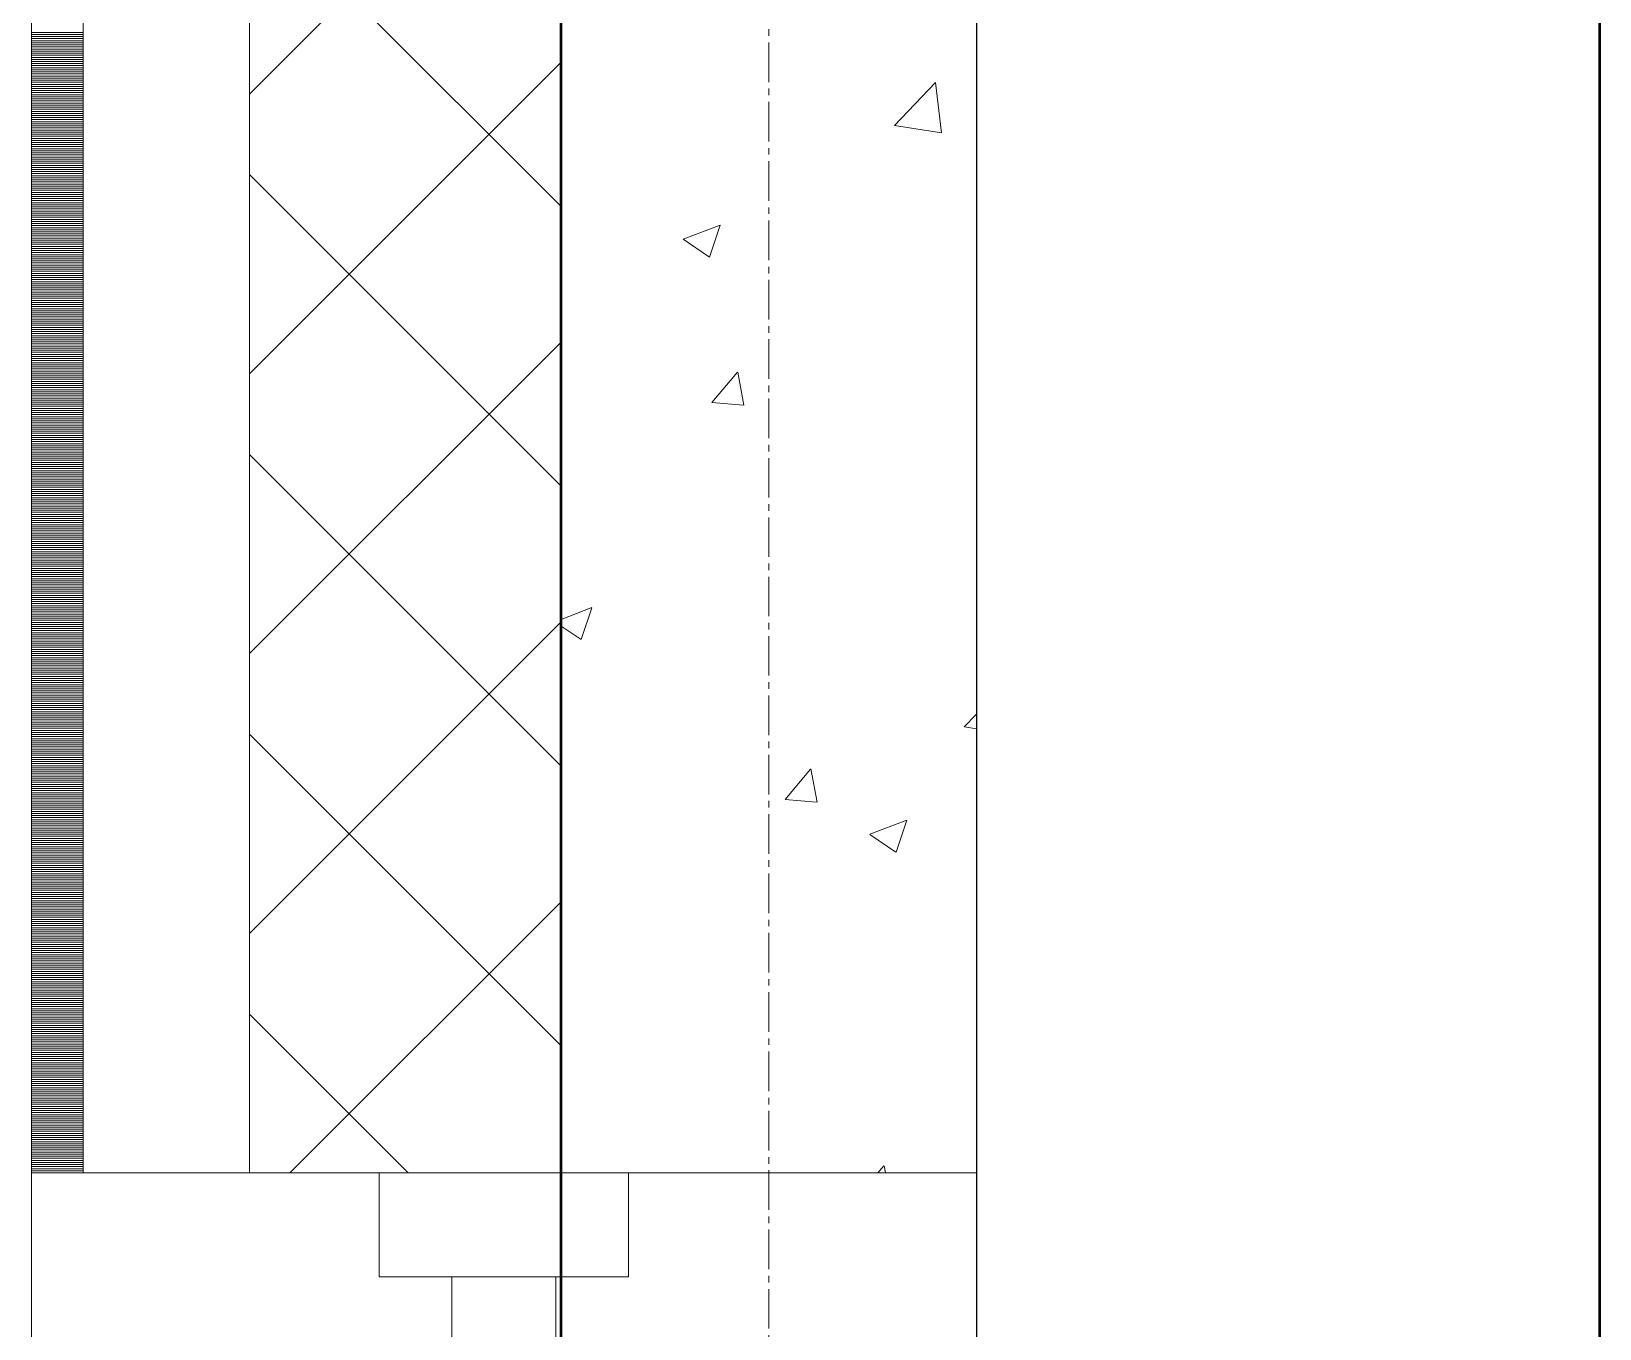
# Model space of a CAD drawing. Header units: millimetres. Extents: x -231292 to 573618, y -153144 to 564035.
# Drawn here: x 8528 to 9283, y -81020 to -80396 of the extents above; entities that cross this region are included whole.
import ezdxf

# ---------------------------------------------------------------- set-up
doc = ezdxf.new("R2010")
doc.units = ezdxf.units.MM
doc.linetypes.add('CENTER2', pattern=[28.575, 19.05, -3.175, 3.175, -3.175])
doc.layers.get('0').update_dxf_attribs({"color": 250})
for name, color, linetype, lineweight in [('A-Wall_Материал_Газоблок_Контур', 250, 'Continuous', 0), ('АР_Окна', 250, 'Continuous', 5), ('АР_Стены ПЕНОблок', 250, 'Continuous', 20), ('АР_Тонкая', 250, 'Continuous', 5), ('АР_Утеплитель', 250, 'Continuous', 0), ('АР_Штриховка', 250, 'Continuous', 0), ('РД_Оси_100', 250, 'Continuous', 0)]:
    doc.layers.add(name, color=color, linetype=linetype, lineweight=lineweight)
doc.layers.add('КР_Балки-0.5', color=60, linetype='Continuous', lineweight=50, plot=False)

# ---------------------------------------------------------------- blocks, each defined once
blk = doc.blocks.new('оси_рен')
at = {"layer": 'РД_Оси_100', "color": 251, "linetype": 'CENTER2', "true_color": 0x636466}
blk.add_line((1195652.916, 135558.25), (1195652.916, 223268.25), dxfattribs=at)

msp = doc.modelspace()

# ---------------------------------------------------------------- linework, layer by layer
at = {"lineweight": -3}
msp.add_lwpolyline([(21283.458, -80265.283), (8983.458, -80265.283), (8983.458, -98050.283), (21283.458, -98050.283)], close=True, dxfattribs=at)
at = {"layer": 'A-Wall_Материал_Газоблок_Контур', "color": 18, "linetype": 'Continuous', "lineweight": 0, "true_color": 0x000000}
for p, q in [((8528.458, -80945.283), (8528.458, -82445.283)), ((8983.458, -82445.283), (8983.458, -80945.283))]:
    msp.add_line(p, q, dxfattribs=at)
at = {"layer": 'АР_Окна', "color": 18, "linetype": 'Continuous', "lineweight": 5, "true_color": 0x000000}
for p, q in [((8528.458, -80945.283), (8528.458, -82445.283)), ((8983.458, -80945.283), (8983.458, -82445.283))]:
    msp.add_line(p, q, dxfattribs=at)
for points in [[(8815.958, -80995.283), (8815.958, -80945.283), (8695.958, -80945.283), (8695.958, -80995.283)], [(8730.958, -80995.283), (8780.958, -80995.283), (8780.958, -82395.283), (8730.958, -82395.283)]]:
    msp.add_lwpolyline(points, close=True, dxfattribs=at)
at = {"layer": 'АР_Стены ПЕНОблок', "color": 18, "linetype": 'Continuous', "lineweight": 20, "true_color": 0x000000}
for p, q in [((8783.458, -79445.283), (8783.458, -80945.283)), ((8983.458, -80945.283), (8983.458, -79445.283)), ((8783.458, -80945.283), (8983.458, -80945.283))]:
    msp.add_line(p, q, dxfattribs=at)
at = {"layer": 'АР_Тонкая', "color": 18, "linetype": 'Continuous', "lineweight": 5, "true_color": 0x000000}
for p, q in [((8528.458, -79445.283), (8528.458, -80945.283)), ((8553.458, -79445.283), (8553.458, -80945.283)), ((8553.458, -80945.283), (8553.458, -79445.283)), ((8633.458, -80945.283), (8633.458, -79445.283)), ((8528.458, -80945.283), (8553.458, -80945.283)), ((8553.458, -80945.283), (8633.458, -80945.283))]:
    msp.add_line(p, q, dxfattribs=at)
at = {"layer": 'АР_Утеплитель', "color": 18, "linetype": 'Continuous', "lineweight": 0, "true_color": 0x000000}
for p, q in [((8633.458, -79445.283), (8633.458, -80945.283)), ((8783.458, -80945.283), (8783.458, -79445.283)), ((8633.458, -80945.283), (8783.458, -80945.283))]:
    msp.add_line(p, q, dxfattribs=at)
at = {"layer": 'АР_Штриховка', "color": 18, "linetype": 'Continuous', "lineweight": 0, "true_color": 0x000000}
for p, q in [((8633.458, -80425.939), (8783.458, -80275.939)), ((8783.458, -80480.051), (8633.458, -80330.051)), ((8528.458, -80396.283), (8553.458, -80396.283)), ((8528.458, -80397.283), (8553.458, -80397.283)), ((8528.458, -80398.283), (8553.458, -80398.283)), ((8528.458, -80399.283), (8553.458, -80399.283)), ((8528.458, -80400.283), (8553.458, -80400.283)), ((8528.458, -80401.283), (8553.458, -80401.283)), ((8528.458, -80402.283), (8553.458, -80402.283)), ((8528.458, -80403.283), (8553.458, -80403.283)), ((8528.458, -80404.283), (8553.458, -80404.283)), ((8528.458, -80405.283), (8553.458, -80405.283)), ((8528.458, -80406.283), (8553.458, -80406.283)), ((8528.458, -80407.283), (8553.458, -80407.283)), ((8528.458, -80408.283), (8553.458, -80408.283)), ((8528.458, -80409.283), (8553.458, -80409.283)), ((8528.458, -80410.283), (8553.458, -80410.283)), ((8528.458, -80411.283), (8553.458, -80411.283)), ((8528.458, -80412.283), (8553.458, -80412.283)), ((8528.458, -80413.283), (8553.458, -80413.283)), ((8528.458, -80414.283), (8553.458, -80414.283)), ((8633.458, -80560.643), (8783.458, -80410.643)), ((8528.458, -80415.283), (8553.458, -80415.283)), ((8528.458, -80416.283), (8553.458, -80416.283)), ((8528.458, -80417.283), (8553.458, -80417.283)), ((8528.458, -80418.283), (8553.458, -80418.283)), ((8528.458, -80419.283), (8553.458, -80419.283)), ((8528.458, -80420.283), (8553.458, -80420.283)), ((8528.458, -80421.283), (8553.458, -80421.283)), ((8528.458, -80422.283), (8553.458, -80422.283)), ((8943.93, -80441.092), (8963.714, -80420.473)), ((8966.571, -80444.59), (8963.764, -80420.468)), ((8528.458, -80423.283), (8553.458, -80423.283)), ((8528.458, -80424.283), (8553.458, -80424.283)), ((8528.458, -80425.283), (8553.458, -80425.283)), ((8528.458, -80426.283), (8553.458, -80426.283)), ((8528.458, -80427.283), (8553.458, -80427.283)), ((8528.458, -80428.283), (8553.458, -80428.283)), ((8528.458, -80429.283), (8553.458, -80429.283)), ((8528.458, -80430.283), (8553.458, -80430.283)), ((8528.458, -80431.283), (8553.458, -80431.283)), ((8528.458, -80432.283), (8553.458, -80432.283)), ((8528.458, -80433.283), (8553.458, -80433.283)), ((8528.458, -80434.283), (8553.458, -80434.283)), ((8528.458, -80435.283), (8553.458, -80435.283)), ((8528.458, -80436.283), (8553.458, -80436.283)), ((8528.458, -80437.283), (8553.458, -80437.283)), ((8528.458, -80438.283), (8553.458, -80438.283)), ((8528.458, -80439.283), (8553.458, -80439.283)), ((8528.458, -80440.283), (8553.458, -80440.283)), ((8528.458, -80441.283), (8553.458, -80441.283)), ((8528.458, -80442.283), (8553.458, -80442.283)), ((8528.458, -80443.283), (8553.458, -80443.283)), ((8528.458, -80444.283), (8553.458, -80444.283)), ((8943.968, -80441.171), (8966.557, -80444.675)), ((8528.458, -80445.283), (8553.458, -80445.283)), ((8528.458, -80446.283), (8553.458, -80446.283)), ((8528.458, -80447.283), (8553.458, -80447.283)), ((8528.458, -80448.283), (8553.458, -80448.283)), ((8528.458, -80449.283), (8553.458, -80449.283)), ((8528.458, -80450.283), (8553.458, -80450.283)), ((8528.458, -80451.283), (8553.458, -80451.283)), ((8528.458, -80452.283), (8553.458, -80452.283)), ((8528.458, -80453.283), (8553.458, -80453.283)), ((8528.458, -80454.283), (8553.458, -80454.283)), ((8528.458, -80455.283), (8553.458, -80455.283)), ((8528.458, -80456.283), (8553.458, -80456.283)), ((8528.458, -80457.283), (8553.458, -80457.283)), ((8528.458, -80458.283), (8553.458, -80458.283)), ((8528.458, -80459.283), (8553.458, -80459.283)), ((8528.458, -80460.283), (8553.458, -80460.283)), ((8528.458, -80461.283), (8553.458, -80461.283)), ((8528.458, -80462.283), (8553.458, -80462.283)), ((8528.458, -80463.283), (8553.458, -80463.283)), ((8528.458, -80464.283), (8553.458, -80464.283)), ((8528.458, -80465.283), (8553.458, -80465.283)), ((8528.458, -80466.283), (8553.458, -80466.283)), ((8528.458, -80467.283), (8553.458, -80467.283)), ((8783.458, -80614.755), (8633.458, -80464.755)), ((8528.458, -80468.283), (8553.458, -80468.283)), ((8528.458, -80469.283), (8553.458, -80469.283)), ((8528.458, -80470.283), (8553.458, -80470.283)), ((8528.458, -80471.283), (8553.458, -80471.283)), ((8528.458, -80472.283), (8553.458, -80472.283)), ((8528.458, -80473.283), (8553.458, -80473.283)), ((8528.458, -80474.283), (8553.458, -80474.283)), ((8528.458, -80475.283), (8553.458, -80475.283)), ((8528.458, -80476.283), (8553.458, -80476.283)), ((8528.458, -80477.283), (8553.458, -80477.283)), ((8528.458, -80478.283), (8553.458, -80478.283)), ((8528.458, -80479.283), (8553.458, -80479.283)), ((8528.458, -80480.283), (8553.458, -80480.283)), ((8528.458, -80481.283), (8553.458, -80481.283)), ((8528.458, -80482.283), (8553.458, -80482.283)), ((8528.458, -80483.283), (8553.458, -80483.283)), ((8528.458, -80484.283), (8553.458, -80484.283)), ((8528.458, -80485.283), (8553.458, -80485.283)), ((8528.458, -80486.283), (8553.458, -80486.283)), ((8528.458, -80487.283), (8553.458, -80487.283)), ((8528.458, -80488.283), (8553.458, -80488.283)), ((8528.458, -80489.283), (8553.458, -80489.283)), ((8528.458, -80490.283), (8553.458, -80490.283)), ((8842.286, -80495.837), (8860.071, -80489.01)), ((8854.904, -80504.414), (8860.055, -80489.065)), ((8528.458, -80491.283), (8553.458, -80491.283)), ((8528.458, -80492.283), (8553.458, -80492.283)), ((8528.458, -80493.283), (8553.458, -80493.283)), ((8528.458, -80494.283), (8553.458, -80494.283)), ((8528.458, -80495.283), (8553.458, -80495.283)), ((8528.458, -80496.283), (8553.458, -80496.283)), ((8528.458, -80497.283), (8553.458, -80497.283)), ((8842.262, -80495.89), (8854.897, -80504.412)), ((8528.458, -80498.283), (8553.458, -80498.283)), ((8528.458, -80499.283), (8553.458, -80499.283)), ((8528.458, -80500.283), (8553.458, -80500.283)), ((8528.458, -80501.283), (8553.458, -80501.283)), ((8528.458, -80502.283), (8553.458, -80502.283)), ((8528.458, -80503.283), (8553.458, -80503.283)), ((8528.458, -80504.283), (8553.458, -80504.283)), ((8528.458, -80505.283), (8553.458, -80505.283)), ((8528.458, -80506.283), (8553.458, -80506.283)), ((8528.458, -80507.283), (8553.458, -80507.283)), ((8528.458, -80508.283), (8553.458, -80508.283)), ((8528.458, -80509.283), (8553.458, -80509.283)), ((8528.458, -80510.283), (8553.458, -80510.283)), ((8528.458, -80511.283), (8553.458, -80511.283)), ((8528.458, -80512.283), (8553.458, -80512.283)), ((8528.458, -80513.283), (8553.458, -80513.283)), ((8528.458, -80514.283), (8553.458, -80514.283)), ((8528.458, -80515.283), (8553.458, -80515.283)), ((8528.458, -80516.283), (8553.458, -80516.283)), ((8528.458, -80517.283), (8553.458, -80517.283)), ((8528.458, -80518.283), (8553.458, -80518.283)), ((8528.458, -80519.283), (8553.458, -80519.283)), ((8528.458, -80520.283), (8553.458, -80520.283)), ((8528.458, -80521.283), (8553.458, -80521.283)), ((8528.458, -80522.283), (8553.458, -80522.283)), ((8528.458, -80523.283), (8553.458, -80523.283)), ((8528.458, -80524.283), (8553.458, -80524.283)), ((8528.458, -80525.283), (8553.458, -80525.283)), ((8528.458, -80526.283), (8553.458, -80526.283)), ((8528.458, -80527.283), (8553.458, -80527.283)), ((8528.458, -80528.283), (8553.458, -80528.283)), ((8528.458, -80529.283), (8553.458, -80529.283)), ((8528.458, -80530.283), (8553.458, -80530.283)), ((8528.458, -80531.283), (8553.458, -80531.283)), ((8528.458, -80532.283), (8553.458, -80532.283)), ((8528.458, -80533.283), (8553.458, -80533.283)), ((8528.458, -80534.283), (8553.458, -80534.283)), ((8528.458, -80535.283), (8553.458, -80535.283)), ((8528.458, -80536.283), (8553.458, -80536.283)), ((8528.458, -80537.283), (8553.458, -80537.283)), ((8528.458, -80538.283), (8553.458, -80538.283)), ((8528.458, -80539.283), (8553.458, -80539.283)), ((8528.458, -80540.283), (8553.458, -80540.283)), ((8528.458, -80541.283), (8553.458, -80541.283)), ((8528.458, -80542.283), (8553.458, -80542.283)), ((8528.458, -80543.283), (8553.458, -80543.283)), ((8528.458, -80544.283), (8553.458, -80544.283)), ((8528.458, -80545.283), (8553.458, -80545.283)), ((8528.458, -80546.283), (8553.458, -80546.283)), ((8528.458, -80547.283), (8553.458, -80547.283)), ((8528.458, -80548.283), (8553.458, -80548.283)), ((8528.458, -80549.283), (8553.458, -80549.283)), ((8528.458, -80550.283), (8553.458, -80550.283)), ((8633.458, -80695.347), (8783.458, -80545.347)), ((8528.458, -80551.283), (8553.458, -80551.283)), ((8528.458, -80552.283), (8553.458, -80552.283)), ((8528.458, -80553.283), (8553.458, -80553.283)), ((8528.458, -80554.283), (8553.458, -80554.283)), ((8528.458, -80555.283), (8553.458, -80555.283)), ((8528.458, -80556.283), (8553.458, -80556.283)), ((8528.458, -80557.283), (8553.458, -80557.283)), ((8528.458, -80558.283), (8553.458, -80558.283)), ((8528.458, -80559.283), (8553.458, -80559.283)), ((8528.458, -80560.283), (8553.458, -80560.283)), ((8528.458, -80561.283), (8553.458, -80561.283)), ((8528.458, -80562.283), (8553.458, -80562.283)), ((8528.458, -80563.283), (8553.458, -80563.283)), ((8528.458, -80564.283), (8553.458, -80564.283)), ((8528.458, -80565.283), (8553.458, -80565.283)), ((8856.082, -80574.438), (8868.327, -80559.845)), ((8871.459, -80575.731), (8868.522, -80559.81)), ((8528.458, -80566.283), (8553.458, -80566.283)), ((8528.458, -80567.283), (8553.458, -80567.283)), ((8528.458, -80568.283), (8553.458, -80568.283)), ((8528.458, -80569.283), (8553.458, -80569.283)), ((8528.458, -80570.283), (8553.458, -80570.283)), ((8528.458, -80571.283), (8553.458, -80571.283)), ((8528.458, -80572.283), (8553.458, -80572.283)), ((8528.458, -80573.283), (8553.458, -80573.283)), ((8528.458, -80574.283), (8553.458, -80574.283)), ((8528.458, -80575.283), (8553.458, -80575.283)), ((8528.458, -80576.283), (8553.458, -80576.283)), ((8528.458, -80577.283), (8553.458, -80577.283)), ((8528.458, -80578.283), (8553.458, -80578.283)), ((8528.458, -80579.283), (8553.458, -80579.283)), ((8528.458, -80580.283), (8553.458, -80580.283)), ((8856.082, -80574.439), (8871.264, -80575.767)), ((8528.458, -80581.283), (8553.458, -80581.283)), ((8528.458, -80582.283), (8553.458, -80582.283)), ((8528.458, -80583.283), (8553.458, -80583.283)), ((8528.458, -80584.283), (8553.458, -80584.283)), ((8528.458, -80585.283), (8553.458, -80585.283)), ((8528.458, -80586.283), (8553.458, -80586.283)), ((8528.458, -80587.283), (8553.458, -80587.283)), ((8528.458, -80588.283), (8553.458, -80588.283)), ((8528.458, -80589.283), (8553.458, -80589.283)), ((8528.458, -80590.283), (8553.458, -80590.283)), ((8528.458, -80591.283), (8553.458, -80591.283)), ((8528.458, -80592.283), (8553.458, -80592.283)), ((8528.458, -80593.283), (8553.458, -80593.283)), ((8528.458, -80594.283), (8553.458, -80594.283)), ((8528.458, -80595.283), (8553.458, -80595.283)), ((8528.458, -80596.283), (8553.458, -80596.283)), ((8528.458, -80597.283), (8553.458, -80597.283)), ((8528.458, -80598.283), (8553.458, -80598.283)), ((8528.458, -80599.283), (8553.458, -80599.283)), ((8528.458, -80600.283), (8553.458, -80600.283)), ((8528.458, -80601.283), (8553.458, -80601.283)), ((8528.458, -80602.283), (8553.458, -80602.283)), ((8528.458, -80603.283), (8553.458, -80603.283)), ((8783.458, -80749.459), (8633.458, -80599.459)), ((8528.458, -80604.283), (8553.458, -80604.283)), ((8528.458, -80605.283), (8553.458, -80605.283)), ((8528.458, -80606.283), (8553.458, -80606.283)), ((8528.458, -80607.283), (8553.458, -80607.283)), ((8528.458, -80608.283), (8553.458, -80608.283)), ((8528.458, -80609.283), (8553.458, -80609.283)), ((8528.458, -80610.283), (8553.458, -80610.283)), ((8528.458, -80611.283), (8553.458, -80611.283)), ((8528.458, -80612.283), (8553.458, -80612.283)), ((8528.458, -80613.283), (8553.458, -80613.283)), ((8528.458, -80614.283), (8553.458, -80614.283)), ((8528.458, -80615.283), (8553.458, -80615.283)), ((8528.458, -80616.283), (8553.458, -80616.283)), ((8528.458, -80617.283), (8553.458, -80617.283)), ((8528.458, -80618.283), (8553.458, -80618.283)), ((8528.458, -80619.283), (8553.458, -80619.283)), ((8528.458, -80620.283), (8553.458, -80620.283)), ((8528.458, -80621.283), (8553.458, -80621.283)), ((8528.458, -80622.283), (8553.458, -80622.283)), ((8528.458, -80623.283), (8553.458, -80623.283)), ((8528.458, -80624.283), (8553.458, -80624.283)), ((8528.458, -80625.283), (8553.458, -80625.283)), ((8528.458, -80626.283), (8553.458, -80626.283)), ((8528.458, -80627.283), (8553.458, -80627.283)), ((8528.458, -80628.283), (8553.458, -80628.283)), ((8528.458, -80629.283), (8553.458, -80629.283)), ((8528.458, -80630.283), (8553.458, -80630.283)), ((8528.458, -80631.283), (8553.458, -80631.283)), ((8528.458, -80632.283), (8553.458, -80632.283)), ((8528.458, -80633.283), (8553.458, -80633.283)), ((8528.458, -80634.283), (8553.458, -80634.283)), ((8528.458, -80635.283), (8553.458, -80635.283)), ((8528.458, -80636.283), (8553.458, -80636.283)), ((8528.458, -80637.283), (8553.458, -80637.283)), ((8528.458, -80638.283), (8553.458, -80638.283)), ((8528.458, -80639.283), (8553.458, -80639.283)), ((8528.458, -80640.283), (8553.458, -80640.283)), ((8528.458, -80641.283), (8553.458, -80641.283)), ((8528.458, -80642.283), (8553.458, -80642.283)), ((8528.458, -80643.283), (8553.458, -80643.283)), ((8528.458, -80644.283), (8553.458, -80644.283)), ((8528.458, -80645.283), (8553.458, -80645.283)), ((8528.458, -80646.283), (8553.458, -80646.283)), ((8528.458, -80647.283), (8553.458, -80647.283)), ((8528.458, -80648.283), (8553.458, -80648.283)), ((8528.458, -80649.283), (8553.458, -80649.283)), ((8528.458, -80650.283), (8553.458, -80650.283)), ((8528.458, -80651.283), (8553.458, -80651.283)), ((8528.458, -80652.283), (8553.458, -80652.283)), ((8528.458, -80653.283), (8553.458, -80653.283)), ((8528.458, -80654.283), (8553.458, -80654.283)), ((8528.458, -80655.283), (8553.458, -80655.283)), ((8528.458, -80656.283), (8553.458, -80656.283)), ((8528.458, -80657.283), (8553.458, -80657.283)), ((8528.458, -80658.283), (8553.458, -80658.283)), ((8528.458, -80659.283), (8553.458, -80659.283)), ((8528.458, -80660.283), (8553.458, -80660.283)), ((8528.458, -80661.283), (8553.458, -80661.283)), ((8528.458, -80662.283), (8553.458, -80662.283)), ((8528.458, -80663.283), (8553.458, -80663.283)), ((8528.458, -80664.283), (8553.458, -80664.283)), ((8528.458, -80665.283), (8553.458, -80665.283)), ((8528.458, -80666.283), (8553.458, -80666.283)), ((8528.458, -80667.283), (8553.458, -80667.283)), ((8528.458, -80668.283), (8553.458, -80668.283)), ((8528.458, -80669.283), (8553.458, -80669.283)), ((8528.458, -80670.283), (8553.458, -80670.283)), ((8528.458, -80671.283), (8553.458, -80671.283)), ((8528.458, -80672.283), (8553.458, -80672.283)), ((8528.458, -80673.283), (8553.458, -80673.283)), ((8528.458, -80674.283), (8553.458, -80674.283)), ((8528.458, -80675.283), (8553.458, -80675.283)), ((8528.458, -80676.283), (8553.458, -80676.283)), ((8528.458, -80677.283), (8553.458, -80677.283)), ((8528.458, -80678.283), (8553.458, -80678.283)), ((8528.458, -80679.283), (8553.458, -80679.283)), ((8783.458, -80678.884), (8798.269, -80673.198)), ((8793.102, -80688.602), (8798.253, -80673.253)), ((8528.458, -80680.283), (8553.458, -80680.283)), ((8528.458, -80681.283), (8553.458, -80681.283)), ((8528.458, -80682.283), (8553.458, -80682.283)), ((8528.458, -80683.283), (8553.458, -80683.283)), ((8528.458, -80684.283), (8553.458, -80684.283)), ((8528.458, -80685.283), (8553.458, -80685.283)), ((8528.458, -80686.283), (8553.458, -80686.283)), ((8633.458, -80830.051), (8783.458, -80680.051)), ((8783.458, -80682.1), (8793.095, -80688.6)), ((8528.458, -80687.283), (8553.458, -80687.283)), ((8528.458, -80688.283), (8553.458, -80688.283)), ((8528.458, -80689.283), (8553.458, -80689.283)), ((8528.458, -80690.283), (8553.458, -80690.283)), ((8528.458, -80691.283), (8553.458, -80691.283)), ((8528.458, -80692.283), (8553.458, -80692.283)), ((8528.458, -80693.283), (8553.458, -80693.283)), ((8528.458, -80694.283), (8553.458, -80694.283)), ((8528.458, -80695.283), (8553.458, -80695.283)), ((8528.458, -80696.283), (8553.458, -80696.283)), ((8528.458, -80697.283), (8553.458, -80697.283)), ((8528.458, -80698.283), (8553.458, -80698.283)), ((8528.458, -80699.283), (8553.458, -80699.283)), ((8528.458, -80700.283), (8553.458, -80700.283)), ((8528.458, -80701.283), (8553.458, -80701.283)), ((8528.458, -80702.283), (8553.458, -80702.283)), ((8528.458, -80703.283), (8553.458, -80703.283)), ((8528.458, -80704.283), (8553.458, -80704.283)), ((8528.458, -80705.283), (8553.458, -80705.283)), ((8528.458, -80706.283), (8553.458, -80706.283)), ((8528.458, -80707.283), (8553.458, -80707.283)), ((8528.458, -80708.283), (8553.458, -80708.283)), ((8528.458, -80709.283), (8553.458, -80709.283)), ((8528.458, -80710.283), (8553.458, -80710.283)), ((8528.458, -80711.283), (8553.458, -80711.283)), ((8528.458, -80712.283), (8553.458, -80712.283)), ((8528.458, -80713.283), (8553.458, -80713.283)), ((8528.458, -80714.283), (8553.458, -80714.283)), ((8528.458, -80715.283), (8553.458, -80715.283)), ((8528.458, -80716.283), (8553.458, -80716.283)), ((8528.458, -80717.283), (8553.458, -80717.283)), ((8528.458, -80718.283), (8553.458, -80718.283)), ((8528.458, -80719.283), (8553.458, -80719.283)), ((8528.458, -80720.283), (8553.458, -80720.283)), ((8528.458, -80721.283), (8553.458, -80721.283)), ((8528.458, -80722.283), (8553.458, -80722.283)), ((8528.458, -80723.283), (8553.458, -80723.283)), ((8528.458, -80724.283), (8553.458, -80724.283)), ((8977.605, -80730.561), (8983.458, -80724.461)), ((8528.458, -80725.283), (8553.458, -80725.283)), ((8528.458, -80726.283), (8553.458, -80726.283)), ((8528.458, -80727.283), (8553.458, -80727.283)), ((8528.458, -80728.283), (8553.458, -80728.283)), ((8528.458, -80729.283), (8553.458, -80729.283)), ((8528.458, -80730.283), (8553.458, -80730.283)), ((8528.458, -80731.283), (8553.458, -80731.283)), ((8977.642, -80730.639), (8983.458, -80731.541)), ((8528.458, -80732.283), (8553.458, -80732.283)), ((8528.458, -80733.283), (8553.458, -80733.283)), ((8528.458, -80734.283), (8553.458, -80734.283)), ((8528.458, -80735.283), (8553.458, -80735.283)), ((8528.458, -80736.283), (8553.458, -80736.283)), ((8528.458, -80737.283), (8553.458, -80737.283)), ((8528.458, -80738.283), (8553.458, -80738.283)), ((8528.458, -80739.283), (8553.458, -80739.283)), ((8783.458, -80884.162), (8633.458, -80734.162)), ((8528.458, -80740.283), (8553.458, -80740.283)), ((8528.458, -80741.283), (8553.458, -80741.283)), ((8528.458, -80742.283), (8553.458, -80742.283)), ((8528.458, -80743.283), (8553.458, -80743.283)), ((8528.458, -80744.283), (8553.458, -80744.283)), ((8528.458, -80745.283), (8553.458, -80745.283)), ((8528.458, -80746.283), (8553.458, -80746.283)), ((8528.458, -80747.283), (8553.458, -80747.283)), ((8528.458, -80748.283), (8553.458, -80748.283)), ((8528.458, -80749.283), (8553.458, -80749.283)), ((8528.458, -80750.283), (8553.458, -80750.283)), ((8528.458, -80751.283), (8553.458, -80751.283)), ((8528.458, -80752.283), (8553.458, -80752.283)), ((8528.458, -80753.283), (8553.458, -80753.283)), ((8528.458, -80754.283), (8553.458, -80754.283)), ((8891.325, -80765.495), (8903.57, -80750.902)), ((8906.702, -80766.788), (8903.765, -80750.867)), ((8528.458, -80755.283), (8553.458, -80755.283)), ((8528.458, -80756.283), (8553.458, -80756.283)), ((8528.458, -80757.283), (8553.458, -80757.283)), ((8528.458, -80758.283), (8553.458, -80758.283)), ((8528.458, -80759.283), (8553.458, -80759.283)), ((8528.458, -80760.283), (8553.458, -80760.283)), ((8528.458, -80761.283), (8553.458, -80761.283)), ((8528.458, -80762.283), (8553.458, -80762.283)), ((8528.458, -80763.283), (8553.458, -80763.283)), ((8528.458, -80764.283), (8553.458, -80764.283)), ((8528.458, -80765.283), (8553.458, -80765.283)), ((8528.458, -80766.283), (8553.458, -80766.283)), ((8528.458, -80767.283), (8553.458, -80767.283)), ((8528.458, -80768.283), (8553.458, -80768.283)), ((8528.458, -80769.283), (8553.458, -80769.283)), ((8891.325, -80765.496), (8906.507, -80766.824)), ((8528.458, -80770.283), (8553.458, -80770.283)), ((8528.458, -80771.283), (8553.458, -80771.283)), ((8528.458, -80772.283), (8553.458, -80772.283)), ((8528.458, -80773.283), (8553.458, -80773.283)), ((8528.458, -80774.283), (8553.458, -80774.283)), ((8528.458, -80775.283), (8553.458, -80775.283)), ((8528.458, -80776.283), (8553.458, -80776.283)), ((8528.458, -80777.283), (8553.458, -80777.283)), ((8932.099, -80782.29), (8949.883, -80775.464)), ((8944.717, -80790.868), (8949.867, -80775.519)), ((8528.458, -80778.283), (8553.458, -80778.283)), ((8528.458, -80779.283), (8553.458, -80779.283)), ((8528.458, -80780.283), (8553.458, -80780.283)), ((8528.458, -80781.283), (8553.458, -80781.283)), ((8528.458, -80782.283), (8553.458, -80782.283)), ((8528.458, -80783.283), (8553.458, -80783.283)), ((8528.458, -80784.283), (8553.458, -80784.283)), ((8932.075, -80782.343), (8944.709, -80790.865)), ((8528.458, -80785.283), (8553.458, -80785.283)), ((8528.458, -80786.283), (8553.458, -80786.283)), ((8528.458, -80787.283), (8553.458, -80787.283)), ((8528.458, -80788.283), (8553.458, -80788.283)), ((8528.458, -80789.283), (8553.458, -80789.283)), ((8528.458, -80790.283), (8553.458, -80790.283)), ((8528.458, -80791.283), (8553.458, -80791.283)), ((8528.458, -80792.283), (8553.458, -80792.283)), ((8528.458, -80793.283), (8553.458, -80793.283)), ((8528.458, -80794.283), (8553.458, -80794.283)), ((8528.458, -80795.283), (8553.458, -80795.283)), ((8528.458, -80796.283), (8553.458, -80796.283)), ((8528.458, -80797.283), (8553.458, -80797.283)), ((8528.458, -80798.283), (8553.458, -80798.283)), ((8528.458, -80799.283), (8553.458, -80799.283)), ((8528.458, -80800.283), (8553.458, -80800.283)), ((8528.458, -80801.283), (8553.458, -80801.283)), ((8528.458, -80802.283), (8553.458, -80802.283)), ((8528.458, -80803.283), (8553.458, -80803.283)), ((8528.458, -80804.283), (8553.458, -80804.283)), ((8528.458, -80805.283), (8553.458, -80805.283)), ((8528.458, -80806.283), (8553.458, -80806.283)), ((8528.458, -80807.283), (8553.458, -80807.283)), ((8528.458, -80808.283), (8553.458, -80808.283)), ((8528.458, -80809.283), (8553.458, -80809.283)), ((8528.458, -80810.283), (8553.458, -80810.283)), ((8528.458, -80811.283), (8553.458, -80811.283)), ((8528.458, -80812.283), (8553.458, -80812.283)), ((8528.458, -80813.283), (8553.458, -80813.283)), ((8528.458, -80814.283), (8553.458, -80814.283)), ((8652.93, -80945.283), (8783.458, -80814.755)), ((8528.458, -80815.283), (8553.458, -80815.283)), ((8528.458, -80816.283), (8553.458, -80816.283)), ((8528.458, -80817.283), (8553.458, -80817.283)), ((8528.458, -80818.283), (8553.458, -80818.283)), ((8528.458, -80819.283), (8553.458, -80819.283)), ((8528.458, -80820.283), (8553.458, -80820.283)), ((8528.458, -80821.283), (8553.458, -80821.283)), ((8528.458, -80822.283), (8553.458, -80822.283)), ((8528.458, -80823.283), (8553.458, -80823.283)), ((8528.458, -80824.283), (8553.458, -80824.283)), ((8528.458, -80825.283), (8553.458, -80825.283)), ((8528.458, -80826.283), (8553.458, -80826.283)), ((8528.458, -80827.283), (8553.458, -80827.283)), ((8528.458, -80828.283), (8553.458, -80828.283)), ((8528.458, -80829.283), (8553.458, -80829.283)), ((8528.458, -80830.283), (8553.458, -80830.283)), ((8528.458, -80831.283), (8553.458, -80831.283)), ((8528.458, -80832.283), (8553.458, -80832.283)), ((8528.458, -80833.283), (8553.458, -80833.283)), ((8528.458, -80834.283), (8553.458, -80834.283)), ((8528.458, -80835.283), (8553.458, -80835.283)), ((8528.458, -80836.283), (8553.458, -80836.283)), ((8528.458, -80837.283), (8553.458, -80837.283)), ((8528.458, -80838.283), (8553.458, -80838.283)), ((8528.458, -80839.283), (8553.458, -80839.283)), ((8528.458, -80840.283), (8553.458, -80840.283)), ((8528.458, -80841.283), (8553.458, -80841.283)), ((8528.458, -80842.283), (8553.458, -80842.283)), ((8528.458, -80843.283), (8553.458, -80843.283)), ((8528.458, -80844.283), (8553.458, -80844.283)), ((8528.458, -80845.283), (8553.458, -80845.283)), ((8528.458, -80846.283), (8553.458, -80846.283)), ((8528.458, -80847.283), (8553.458, -80847.283)), ((8528.458, -80848.283), (8553.458, -80848.283)), ((8528.458, -80849.283), (8553.458, -80849.283)), ((8528.458, -80850.283), (8553.458, -80850.283)), ((8528.458, -80851.283), (8553.458, -80851.283)), ((8528.458, -80852.283), (8553.458, -80852.283)), ((8528.458, -80853.283), (8553.458, -80853.283)), ((8528.458, -80854.283), (8553.458, -80854.283)), ((8528.458, -80855.283), (8553.458, -80855.283)), ((8528.458, -80856.283), (8553.458, -80856.283)), ((8528.458, -80857.283), (8553.458, -80857.283)), ((8528.458, -80858.283), (8553.458, -80858.283)), ((8528.458, -80859.283), (8553.458, -80859.283)), ((8528.458, -80860.283), (8553.458, -80860.283)), ((8528.458, -80861.283), (8553.458, -80861.283)), ((8528.458, -80862.283), (8553.458, -80862.283)), ((8528.458, -80863.283), (8553.458, -80863.283)), ((8528.458, -80864.283), (8553.458, -80864.283)), ((8528.458, -80865.283), (8553.458, -80865.283)), ((8528.458, -80866.283), (8553.458, -80866.283)), ((8528.458, -80867.283), (8553.458, -80867.283)), ((8528.458, -80868.283), (8553.458, -80868.283)), ((8528.458, -80869.283), (8553.458, -80869.283)), ((8528.458, -80870.283), (8553.458, -80870.283)), ((8528.458, -80871.283), (8553.458, -80871.283)), ((8528.458, -80872.283), (8553.458, -80872.283)), ((8528.458, -80873.283), (8553.458, -80873.283)), ((8528.458, -80874.283), (8553.458, -80874.283)), ((8528.458, -80875.283), (8553.458, -80875.283)), ((8709.875, -80945.283), (8633.458, -80868.866)), ((8528.458, -80876.283), (8553.458, -80876.283)), ((8528.458, -80877.283), (8553.458, -80877.283)), ((8528.458, -80878.283), (8553.458, -80878.283)), ((8528.458, -80879.283), (8553.458, -80879.283)), ((8528.458, -80880.283), (8553.458, -80880.283)), ((8528.458, -80881.283), (8553.458, -80881.283)), ((8528.458, -80882.283), (8553.458, -80882.283)), ((8528.458, -80883.283), (8553.458, -80883.283)), ((8528.458, -80884.283), (8553.458, -80884.283)), ((8528.458, -80885.283), (8553.458, -80885.283)), ((8528.458, -80886.283), (8553.458, -80886.283)), ((8528.458, -80887.283), (8553.458, -80887.283)), ((8528.458, -80888.283), (8553.458, -80888.283)), ((8528.458, -80889.283), (8553.458, -80889.283)), ((8528.458, -80890.283), (8553.458, -80890.283)), ((8528.458, -80891.283), (8553.458, -80891.283)), ((8528.458, -80892.283), (8553.458, -80892.283)), ((8528.458, -80893.283), (8553.458, -80893.283)), ((8528.458, -80894.283), (8553.458, -80894.283)), ((8528.458, -80895.283), (8553.458, -80895.283)), ((8528.458, -80896.283), (8553.458, -80896.283)), ((8528.458, -80897.283), (8553.458, -80897.283)), ((8528.458, -80898.283), (8553.458, -80898.283)), ((8528.458, -80899.283), (8553.458, -80899.283)), ((8528.458, -80900.283), (8553.458, -80900.283)), ((8528.458, -80901.283), (8553.458, -80901.283)), ((8528.458, -80902.283), (8553.458, -80902.283)), ((8528.458, -80903.283), (8553.458, -80903.283)), ((8528.458, -80904.283), (8553.458, -80904.283)), ((8528.458, -80905.283), (8553.458, -80905.283)), ((8528.458, -80906.283), (8553.458, -80906.283)), ((8528.458, -80907.283), (8553.458, -80907.283)), ((8528.458, -80908.283), (8553.458, -80908.283)), ((8528.458, -80909.283), (8553.458, -80909.283)), ((8528.458, -80910.283), (8553.458, -80910.283)), ((8528.458, -80911.283), (8553.458, -80911.283)), ((8528.458, -80912.283), (8553.458, -80912.283)), ((8528.458, -80913.283), (8553.458, -80913.283)), ((8528.458, -80914.283), (8553.458, -80914.283)), ((8528.458, -80915.283), (8553.458, -80915.283)), ((8528.458, -80916.283), (8553.458, -80916.283)), ((8528.458, -80917.283), (8553.458, -80917.283)), ((8528.458, -80918.283), (8553.458, -80918.283)), ((8528.458, -80919.283), (8553.458, -80919.283)), ((8528.458, -80920.283), (8553.458, -80920.283)), ((8528.458, -80921.283), (8553.458, -80921.283)), ((8528.458, -80922.283), (8553.458, -80922.283)), ((8528.458, -80923.283), (8553.458, -80923.283)), ((8528.458, -80924.283), (8553.458, -80924.283)), ((8528.458, -80925.283), (8553.458, -80925.283)), ((8528.458, -80926.283), (8553.458, -80926.283)), ((8528.458, -80927.283), (8553.458, -80927.283)), ((8528.458, -80928.283), (8553.458, -80928.283)), ((8528.458, -80929.283), (8553.458, -80929.283)), ((8528.458, -80930.283), (8553.458, -80930.283)), ((8528.458, -80931.283), (8553.458, -80931.283)), ((8528.458, -80932.283), (8553.458, -80932.283)), ((8528.458, -80933.283), (8553.458, -80933.283)), ((8528.458, -80934.283), (8553.458, -80934.283)), ((8528.458, -80935.283), (8553.458, -80935.283)), ((8528.458, -80936.283), (8553.458, -80936.283)), ((8528.458, -80937.283), (8553.458, -80937.283)), ((8528.458, -80938.283), (8553.458, -80938.283)), ((8528.458, -80939.283), (8553.458, -80939.283)), ((8528.458, -80940.283), (8553.458, -80940.283)), ((8528.458, -80941.283), (8553.458, -80941.283)), ((8528.458, -80942.283), (8553.458, -80942.283)), ((8528.458, -80943.283), (8553.458, -80943.283)), ((8936.025, -80945.283), (8938.814, -80941.959)), ((8939.627, -80945.283), (8939.008, -80941.924)), ((8528.458, -80944.283), (8553.458, -80944.283)), ((8528.458, -80945.283), (8553.458, -80945.283))]:
    msp.add_line(p, q, dxfattribs=at)
at = {"layer": 'КР_Балки-0.5', "color": 18, "ltscale": 200, "true_color": 0x000000}
for p, q in [((8783.458, -98050.283), (8783.458, -71545.283)), ((8783.458, -98050.283), (8783.458, -71545.283)), ((9283.458, -71545.283), (9283.458, -98050.283)), ((9283.458, -71545.283), (9283.458, -98050.283))]:
    msp.add_line(p, q, dxfattribs=at)

# ---------------------------------------------------------------- block references
at = {"rotation": 359.999868838025}
msp.add_blockref('оси_рен', (-1186769.82, -284755.728), dxfattribs=at)

doc.saveas('drawing.dxf')
